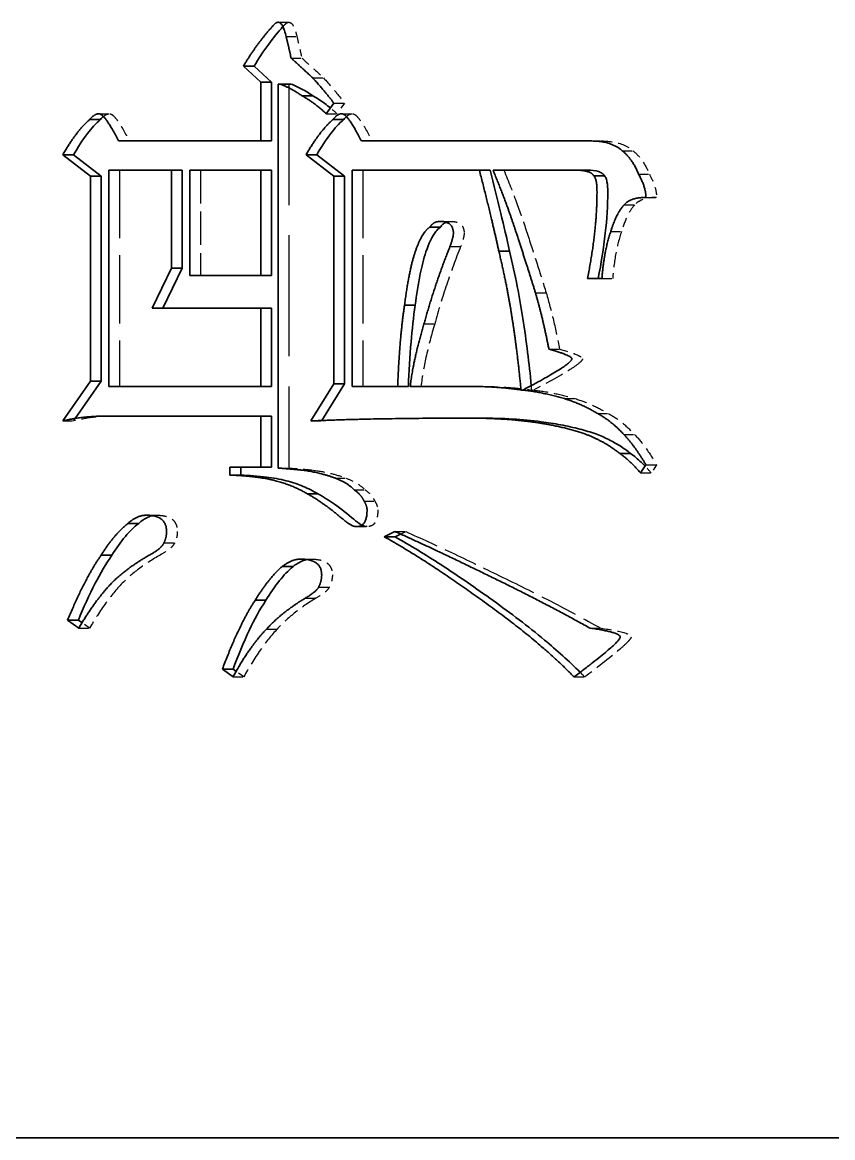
# Model space of a CAD drawing. Header units: millimetres. Extents: x 200 to 5740, y 200 to 4000.
# Drawn here: x 2017.05 to 2029.98, y 3570.5 to 3588.3 of the extents above; entities that cross this region are included whole.
import ezdxf

# ---------------------------------------------------------------- set-up
doc = ezdxf.new("R2010")
doc.units = ezdxf.units.MM
doc.header["$LTSCALE"] = 20
doc.linetypes.add('DASHED', pattern=[0.2067, 0.1654, -0.0413])
doc.layers.add('可見 (ISO)', color=7, linetype='Continuous', lineweight=35)
doc.layers.add('隱藏 (ISO)', color=7, linetype='DASHED', lineweight=25)

msp = doc.modelspace()

# ---------------------------------------------------------------- linework, layer by layer
at = {"layer": '可見 (ISO)'}
for p, q in [((2020.576, 3587.596), (2020.747, 3587.596)), ((2020.856, 3587.343), (2020.576, 3587.596)), ((2021.027, 3587.343), (2020.747, 3587.596)), ((2020.856, 3587.343), (2021.027, 3587.343)), ((2020.856, 3586.403), (2020.856, 3587.343)), ((2021.027, 3586.403), (2021.027, 3587.343)), ((2021.167, 3587.31), (2021.13, 3587.31)), ((2021.13, 3587.31), (2021.13, 3581.184)), ((2021.167, 3587.31), (2021.338, 3587.31)), ((2021.514, 3587.122), (2021.685, 3587.122)), ((2022.019, 3587.006), (2021.898, 3586.837)), ((2018.127, 3586.746), (2018.298, 3586.746)), ((2022.007, 3586.746), (2022.178, 3586.746)), ((2018.584, 3586.403), (2020.856, 3586.403)), ((2020.856, 3586.403), (2021.027, 3586.403)), ((2022.458, 3586.403), (2026.107, 3586.403)), ((2017.694, 3586.182), (2017.865, 3586.182)), ((2018.139, 3585.839), (2017.694, 3586.182)), ((2018.31, 3585.839), (2017.865, 3586.182)), ((2021.575, 3586.182), (2021.746, 3586.182)), ((2022.019, 3585.839), (2021.575, 3586.182)), ((2022.19, 3585.839), (2021.746, 3586.182)), ((2018.431, 3585.936), (2018.431, 3582.487)), ((2019.43, 3585.936), (2018.431, 3585.936)), ((2019.43, 3584.374), (2019.43, 3585.936)), ((2019.43, 3585.936), (2019.601, 3585.936)), ((2019.601, 3584.374), (2019.601, 3585.936)), ((2020.856, 3585.936), (2019.723, 3585.936)), ((2019.723, 3585.936), (2019.723, 3584.257)), ((2020.856, 3584.257), (2020.856, 3585.936)), ((2020.856, 3585.936), (2021.027, 3585.936)), ((2021.027, 3584.257), (2021.027, 3585.936)), ((2024.341, 3585.936), (2022.312, 3585.936)), ((2022.312, 3585.936), (2022.312, 3582.487)), ((2024.341, 3585.936), (2024.512, 3585.936)), ((2025.894, 3585.936), (2024.56, 3585.936)), ((2025.894, 3585.936), (2026.065, 3585.936)), ((2018.139, 3585.839), (2018.31, 3585.839)), ((2018.139, 3582.571), (2018.139, 3585.839)), ((2018.31, 3582.571), (2018.31, 3585.839)), ((2022.019, 3585.839), (2022.19, 3585.839)), ((2022.019, 3582.526), (2022.019, 3585.839)), ((2022.19, 3582.526), (2022.19, 3585.839)), ((2026.168, 3585.845), (2026.339, 3585.845)), ((2023.549, 3585.028), (2023.72, 3585.028)), ((2024.651, 3584.646), (2024.822, 3584.646)), ((2019.12, 3583.738), (2019.43, 3584.374)), ((2019.291, 3583.738), (2019.601, 3584.374)), ((2019.43, 3584.374), (2019.601, 3584.374)), ((2019.723, 3584.257), (2020.856, 3584.257)), ((2020.856, 3584.257), (2021.027, 3584.257)), ((2026.296, 3584.211), (2026.065, 3584.211)), ((2023.147, 3583.784), (2023.318, 3583.784)), ((2020.856, 3583.738), (2019.12, 3583.738)), ((2020.856, 3582.487), (2020.856, 3583.738)), ((2020.856, 3583.738), (2021.027, 3583.738)), ((2021.027, 3582.487), (2021.027, 3583.738)), ((2017.694, 3581.936), (2018.139, 3582.571)), ((2017.894, 3581.977), (2018.31, 3582.571)), ((2018.139, 3582.571), (2018.31, 3582.571)), ((2021.654, 3581.936), (2022.019, 3582.526)), ((2021.83, 3581.944), (2022.19, 3582.526)), ((2022.019, 3582.526), (2022.19, 3582.526)), ((2018.431, 3582.487), (2020.856, 3582.487)), ((2020.856, 3582.487), (2021.027, 3582.487)), ((2022.312, 3582.487), (2023.037, 3582.487)), ((2023.037, 3582.487), (2023.208, 3582.487)), ((2023.238, 3582.487), (2024.194, 3582.487)), ((2025.005, 3582.429), (2025.035, 3582.429)), ((2020.856, 3582.014), (2018.395, 3582.014)), ((2020.856, 3581.197), (2020.856, 3582.014)), ((2020.856, 3582.014), (2021.027, 3582.014)), ((2021.027, 3581.197), (2021.027, 3582.014)), ((2024.194, 3581.981), (2024.365, 3581.981)), ((2026.582, 3581.417), (2026.753, 3581.417)), ((2020.362, 3581.074), (2020.362, 3581.197)), ((2020.362, 3581.197), (2020.856, 3581.197)), ((2020.533, 3581.074), (2020.533, 3581.197)), ((2020.856, 3581.197), (2021.027, 3581.197)), ((2026.997, 3581.236), (2026.911, 3581.106)), ((2020.362, 3581.074), (2020.533, 3581.074)), ((2021.593, 3580.775), (2021.764, 3580.775)), ((2018.736, 3580.302), (2018.907, 3580.302)), ((2022.824, 3580.088), (2022.994, 3580.173)), ((2022.824, 3580.088), (2022.995, 3580.088)), ((2022.995, 3580.088), (2023.084, 3580.132)), ((2018.309, 3579.797), (2018.48, 3579.797)), ((2021.197, 3579.615), (2021.368, 3579.615)), ((2020.765, 3579.077), (2020.936, 3579.077)), ((2017.773, 3578.759), (2017.944, 3578.759)), ((2017.95, 3578.63), (2017.773, 3578.759)), ((2018.002, 3578.717), (2017.944, 3578.759)), ((2020.411, 3577.852), (2020.241, 3577.975)), ((2020.241, 3577.975), (2020.412, 3577.975)), ((2020.46, 3577.94), (2020.412, 3577.975)), ((2006.388, 3570.502), (2044.378, 3570.502))]:
    msp.add_line(p, q, dxfattribs=at)
for points, degree in [([(2020.576, 3587.596), (2020.795, 3587.965), (2021.069, 3588.263)], 2), ([(2021.069, 3588.263), (2021.1, 3588.296), (2021.13, 3588.296)], 2), ([(2021.13, 3588.296), (2021.209, 3588.296), (2021.258, 3588.069)], 2), ([(2021.258, 3588.069), (2021.301, 3587.9), (2021.337, 3587.725)], 2), ([(2021.337, 3587.725), (2021.489, 3587.589), (2021.684, 3587.408)], 2), ([(2021.684, 3587.408), (2021.873, 3587.2), (2022.019, 3587.006)], 2), ([(2021.514, 3587.122), (2021.337, 3587.245), (2021.167, 3587.31)], 2), ([(2021.898, 3586.837), (2021.703, 3587.019), (2021.514, 3587.122)], 2), ([(2018.127, 3586.746), (2018.2, 3586.837), (2018.273, 3586.837)], 2), ([(2018.273, 3586.837), (2018.364, 3586.837), (2018.584, 3586.403)], 2), ([(2022.007, 3586.746), (2022.074, 3586.837), (2022.147, 3586.837)], 2), ([(2022.147, 3586.837), (2022.239, 3586.837), (2022.458, 3586.403)], 2), ([(2017.694, 3586.182), (2017.926, 3586.578), (2018.127, 3586.746)], 2), ([(2018.298, 3586.746), (2018.311, 3586.763), (2018.327, 3586.78), (2018.343, 3586.794)], 3), ([(2021.575, 3586.182), (2021.806, 3586.578), (2022.007, 3586.746)], 2), ([(2022.178, 3586.746), (2022.19, 3586.763), (2022.204, 3586.779), (2022.219, 3586.793)], 3), ([(2026.107, 3586.403), (2026.448, 3586.403), (2026.619, 3586.247)], 2), ([(2026.619, 3586.247), (2026.783, 3586.117), (2026.881, 3585.871)], 2), ([(2024.651, 3584.646), (2024.529, 3585.203), (2024.341, 3585.936)], 2), ([(2024.56, 3585.936), (2024.791, 3585.372), (2024.931, 3584.931)], 2), ([(2026.168, 3585.845), (2026.113, 3585.936), (2025.894, 3585.936)], 2), ([(2026.217, 3585.592), (2026.217, 3585.793), (2026.168, 3585.845)], 2), ([(2026.881, 3585.871), (2026.997, 3585.664), (2026.997, 3585.502)], 2), ([(2026.065, 3584.211), (2026.217, 3584.963), (2026.217, 3585.592)], 2), ([(2026.649, 3585.385), (2026.528, 3585.255), (2026.436, 3584.957)], 2), ([(2026.997, 3585.502), (2026.753, 3585.502), (2026.649, 3585.385)], 2), ([(2023.317, 3584.633), (2023.421, 3584.944), (2023.549, 3585.028)], 2), ([(2023.549, 3585.028), (2023.609, 3585.119), (2023.713, 3585.119)], 2), ([(2023.713, 3585.119), (2023.926, 3585.119), (2023.926, 3584.931)], 2), ([(2023.926, 3584.931), (2023.926, 3584.866), (2023.871, 3584.717)], 2), ([(2024.931, 3584.931), (2025.096, 3584.432), (2025.236, 3583.978)], 2), ([(2026.436, 3584.957), (2026.327, 3584.633), (2026.296, 3584.211)], 2), ([(2023.871, 3584.717), (2023.634, 3584.127), (2023.457, 3583.485)], 2), ([(2023.147, 3583.784), (2023.22, 3584.354), (2023.317, 3584.633)], 2), ([(2024.864, 3583.57), (2024.791, 3584.056), (2024.651, 3584.646)], 2), ([(2025.236, 3583.978), (2025.358, 3583.557), (2025.449, 3583.083)], 2), ([(2023.037, 3582.487), (2023.067, 3583.258), (2023.147, 3583.784)], 2), ([(2023.457, 3583.485), (2023.287, 3582.915), (2023.238, 3582.487)], 2), ([(2025.005, 3582.429), (2024.944, 3583.064), (2024.864, 3583.57)], 2), ([(2025.449, 3583.083), (2025.815, 3582.98), (2025.815, 3582.928)], 2), ([(2025.815, 3582.928), (2025.815, 3582.837), (2025.035, 3582.429)], 2), ([(2024.194, 3582.487), (2024.633, 3582.487), (2025.005, 3582.429)], 2), ([(2025.035, 3582.429), (2025.37, 3582.39), (2025.699, 3582.292)], 2), ([(2025.699, 3582.292), (2025.985, 3582.202), (2026.229, 3582.053)], 2), ([(2018.395, 3582.014), (2017.999, 3582.014), (2017.694, 3581.936)], 2), ([(2026.229, 3582.053), (2026.448, 3581.936), (2026.643, 3581.722)], 2), ([(2024.194, 3581.981), (2022.61, 3581.981), (2021.654, 3581.936)], 2), ([(2025.157, 3581.923), (2024.73, 3581.981), (2024.194, 3581.981)], 2), ([(2025.772, 3581.806), (2025.468, 3581.884), (2025.157, 3581.923)], 2), ([(2026.235, 3581.638), (2026.046, 3581.735), (2025.772, 3581.806)], 2), ([(2026.582, 3581.417), (2026.418, 3581.547), (2026.235, 3581.638)], 2), ([(2026.643, 3581.722), (2026.814, 3581.547), (2026.997, 3581.236)], 2), ([(2026.911, 3581.106), (2026.753, 3581.294), (2026.582, 3581.417)], 2), ([(2021.13, 3581.184), (2021.337, 3581.171), (2021.52, 3581.151)], 2), ([(2021.52, 3581.151), (2021.837, 3581.106), (2022.044, 3581.022)], 2), ([(2021.087, 3580.983), (2020.825, 3581.054), (2020.362, 3581.074)], 2), ([(2021.593, 3580.775), (2021.38, 3580.905), (2021.087, 3580.983)], 2), ([(2022.044, 3581.022), (2022.227, 3580.957), (2022.342, 3580.84)], 2), ([(2022.166, 3580.367), (2021.837, 3580.646), (2021.593, 3580.775)], 2), ([(2022.342, 3580.84), (2022.458, 3580.756), (2022.501, 3580.659)], 2), ([(2022.501, 3580.659), (2022.549, 3580.581), (2022.549, 3580.516)], 2), ([(2018.736, 3580.302), (2018.876, 3580.432), (2019.028, 3580.432)], 2), ([(2019.028, 3580.432), (2019.351, 3580.432), (2019.351, 3580.173)], 2), ([(2022.549, 3580.516), (2022.549, 3580.25), (2022.379, 3580.25)], 2), ([(2018.309, 3579.797), (2018.523, 3580.14), (2018.736, 3580.302)], 2), ([(2022.379, 3580.25), (2022.3, 3580.25), (2022.166, 3580.367)], 2), ([(2019.351, 3580.173), (2019.351, 3580.075), (2019.309, 3579.991)], 2), ([(2024.389, 3579.07), (2023.5, 3579.712), (2022.824, 3580.088)], 2), ([(2022.994, 3580.173), (2023.701, 3579.855), (2024.493, 3579.466)], 2), ([(2019.309, 3579.991), (2019.272, 3579.907), (2019.101, 3579.81)], 2), ([(2017.773, 3578.759), (2018.041, 3579.414), (2018.309, 3579.797)], 2), ([(2019.101, 3579.81), (2018.718, 3579.596), (2018.474, 3579.349)], 2), ([(2021.197, 3579.615), (2021.349, 3579.732), (2021.489, 3579.732)], 2), ([(2021.489, 3579.732), (2021.825, 3579.732), (2021.825, 3579.479)], 2), ([(2020.765, 3579.077), (2020.984, 3579.433), (2021.197, 3579.615)], 2), ([(2018.474, 3579.349), (2018.212, 3579.077), (2017.95, 3578.63)], 2), ([(2021.825, 3579.479), (2021.825, 3579.382), (2021.776, 3579.284)], 2), ([(2024.493, 3579.466), (2025.315, 3579.07), (2026.107, 3578.63)], 2), ([(2021.776, 3579.284), (2021.733, 3579.207), (2021.563, 3579.109)], 2), ([(2020.241, 3577.975), (2020.503, 3578.681), (2020.765, 3579.077)], 2), ([(2021.563, 3579.109), (2021.179, 3578.876), (2020.947, 3578.617)], 2), ([(2025.851, 3577.852), (2025.297, 3578.422), (2024.389, 3579.07)], 2), ([(2020.947, 3578.617), (2020.673, 3578.338), (2020.411, 3577.852)], 2), ([(2026.107, 3578.63), (2026.588, 3578.565), (2026.588, 3578.487)], 2), ([(2026.588, 3578.487), (2026.588, 3578.409), (2025.851, 3577.852)], 2)]:
    msp.add_open_spline(points, degree=degree, dxfattribs=at)
for points, knots in [([(2020.747, 3587.596), (2020.819, 3587.717), (2020.896, 3587.834), (2021.052, 3588.045), (2021.128, 3588.138), (2021.208, 3588.228)], [-0.08517171, -0.08517171, -0.08517171, -0.08517171, -0.04209229, -0.04209229, -0.00496989, -0.00496989, -0.00496989, -0.00496989]), ([(2021.685, 3587.122), (2021.628, 3587.162), (2021.57, 3587.198), (2021.454, 3587.261), (2021.397, 3587.288), (2021.338, 3587.31)], [-0.04153032, -0.04153032, -0.04153032, -0.04153032, -0.01996996, -0.01996996, 0, 0, 0, 0]), ([(2021.964, 3586.929), (2021.935, 3586.953), (2021.905, 3586.977), (2021.814, 3587.044), (2021.751, 3587.086), (2021.685, 3587.122)], [-0.03544683, -0.03544683, -0.03544683, -0.03544683, -0.02369404, -0.02369404, 0, 0, 0, 0]), ([(2017.865, 3586.182), (2017.933, 3586.297), (2018.008, 3586.416), (2018.15, 3586.601), (2018.221, 3586.682), (2018.298, 3586.746)], [-0.07182949, -0.07182949, -0.07182949, -0.07182949, -0.03101211, -0.03101211, 0, 0, 0, 0]), ([(2021.746, 3586.182), (2021.813, 3586.297), (2021.889, 3586.416), (2022.031, 3586.601), (2022.102, 3586.682), (2022.178, 3586.746)], [-0.07182949, -0.07182949, -0.07182949, -0.07182949, -0.03101211, -0.03101211, 0, 0, 0, 0]), ([(2024.822, 3584.646), (2024.779, 3584.845), (2024.731, 3585.049), (2024.629, 3585.476), (2024.57, 3585.708), (2024.512, 3585.936)], [-0.1323311, -0.1323311, -0.1323311, -0.1323311, -0.0708821, -0.0708821, 0, 0, 0, 0]), ([(2026.339, 3585.845), (2026.334, 3585.853), (2026.329, 3585.86), (2026.316, 3585.873), (2026.309, 3585.879), (2026.284, 3585.897), (2026.263, 3585.907), (2026.191, 3585.93), (2026.127, 3585.936), (2026.065, 3585.936)], [-0.03420562, -0.03420562, -0.03420562, -0.03420562, -0.03104973, -0.03104973, -0.02768713, -0.02768713, -0.01992134, -0.01992134, 0, 0, 0, 0]), ([(2026.388, 3585.592), (2026.388, 3585.643), (2026.386, 3585.702), (2026.372, 3585.774), (2026.366, 3585.798), (2026.352, 3585.828), (2026.346, 3585.837), (2026.339, 3585.845)], [-0.02532681, -0.02532681, -0.02532681, -0.02532681, -0.01001343, -0.01001343, -0.00326733, -0.00326733, 0, 0, 0, 0]), ([(2026.236, 3584.211), (2026.284, 3584.449), (2026.323, 3584.691), (2026.374, 3585.151), (2026.388, 3585.372), (2026.388, 3585.592)], [-0.1389933, -0.1389933, -0.1389933, -0.1389933, -0.0659955, -0.0659955, 0, 0, 0, 0]), ([(2023.488, 3584.633), (2023.533, 3584.768), (2023.585, 3584.881), (2023.666, 3584.984), (2023.691, 3585.01), (2023.72, 3585.028)], [-0.04045495, -0.04045495, -0.04045495, -0.04045495, -0.01069488, -0.01069488, 0, 0, 0, 0]), ([(2023.72, 3585.028), (2023.731, 3585.045), (2023.744, 3585.06), (2023.773, 3585.086), (2023.788, 3585.096), (2023.807, 3585.104), (2023.809, 3585.105), (2023.811, 3585.106)], [-0.02069053, -0.02069053, -0.02069053, -0.02069053, -0.01449726, -0.01449726, -0.00865764, -0.00865764, -0.00798565, -0.00798565, -0.00798565, -0.00798565]), ([(2023.318, 3583.784), (2023.338, 3583.946), (2023.364, 3584.12), (2023.42, 3584.395), (2023.45, 3584.523), (2023.488, 3584.633)], [-0.08456266, -0.08456266, -0.08456266, -0.08456266, -0.03503147, -0.03503147, 0, 0, 0, 0]), ([(2025.035, 3583.57), (2025.01, 3583.741), (2024.979, 3583.912), (2024.908, 3584.27), (2024.867, 3584.459), (2024.822, 3584.646)], [-0.1096409, -0.1096409, -0.1096409, -0.1096409, -0.0577321, -0.0577321, 0, 0, 0, 0]), ([(2023.208, 3582.487), (2023.217, 3582.722), (2023.231, 3582.963), (2023.267, 3583.391), (2023.289, 3583.591), (2023.318, 3583.784)], [-0.1289699, -0.1289699, -0.1289699, -0.1289699, -0.0584011, -0.0584011, 0, 0, 0, 0]), ([(2025.169, 3582.499), (2025.151, 3582.677), (2025.132, 3582.855), (2025.088, 3583.211), (2025.063, 3583.392), (2025.035, 3583.57)], [-0.1075737, -0.1075737, -0.1075737, -0.1075737, -0.0541765, -0.0541765, 0, 0, 0, 0]), ([(2025.328, 3581.923), (2025.178, 3581.944), (2025.025, 3581.958), (2024.705, 3581.977), (2024.534, 3581.981), (2024.365, 3581.981)], [-0.1022984, -0.1022984, -0.1022984, -0.1022984, -0.0539796, -0.0539796, 0, 0, 0, 0]), ([(2025.943, 3581.806), (2025.842, 3581.832), (2025.74, 3581.855), (2025.534, 3581.894), (2025.431, 3581.91), (2025.328, 3581.923)], [-0.06656816, -0.06656816, -0.06656816, -0.06656816, -0.03327306, -0.03327306, 0, 0, 0, 0]), ([(2026.406, 3581.638), (2026.338, 3581.673), (2026.267, 3581.703), (2026.113, 3581.759), (2026.028, 3581.784), (2025.943, 3581.806)], [-0.05184385, -0.05184385, -0.05184385, -0.05184385, -0.02785175, -0.02785175, 0, 0, 0, 0]), ([(2026.753, 3581.417), (2026.699, 3581.46), (2026.643, 3581.5), (2026.527, 3581.574), (2026.467, 3581.607), (2026.406, 3581.638)], [-0.0431356, -0.0431356, -0.0431356, -0.0431356, -0.02148812, -0.02148812, 0, 0, 0, 0]), ([(2026.984, 3581.216), (2026.963, 3581.237), (2026.942, 3581.258), (2026.868, 3581.328), (2026.812, 3581.375), (2026.753, 3581.417)], [-0.03174966, -0.03174966, -0.03174966, -0.03174966, -0.02264822, -0.02264822, 0, 0, 0, 0]), ([(2021.258, 3580.983), (2021.159, 3581.01), (2021.048, 3581.028), (2020.811, 3581.058), (2020.669, 3581.068), (2020.533, 3581.074)], [-0.07603456, -0.07603456, -0.07603456, -0.07603456, -0.04326016, -0.04326016, 0, 0, 0, 0]), ([(2021.764, 3580.775), (2021.69, 3580.821), (2021.611, 3580.859), (2021.442, 3580.929), (2021.351, 3580.958), (2021.258, 3580.983)], [-0.05774196, -0.05774196, -0.05774196, -0.05774196, -0.03034528, -0.03034528, 0, 0, 0, 0]), ([(2022.337, 3580.367), (2022.238, 3580.451), (2022.134, 3580.534), (2021.945, 3580.668), (2021.855, 3580.727), (2021.764, 3580.775)], [-0.07255509, -0.07255509, -0.07255509, -0.07255509, -0.03228477, -0.03228477, 0, 0, 0, 0]), ([(2018.907, 3580.302), (2018.951, 3580.343), (2019, 3580.378), (2019.078, 3580.412), (2019.103, 3580.419), (2019.128, 3580.425)], [-0.0346796, -0.0346796, -0.0346796, -0.0346796, -0.01606368, -0.01606368, -0.00776551, -0.00776551, -0.00776551, -0.00776551]), ([(2018.48, 3579.797), (2018.545, 3579.9), (2018.616, 3580.003), (2018.758, 3580.171), (2018.829, 3580.243), (2018.907, 3580.302)], [-0.06773454, -0.06773454, -0.06773454, -0.06773454, -0.03055991, -0.03055991, 0, 0, 0, 0]), ([(2022.466, 3580.275), (2022.463, 3580.276), (2022.46, 3580.278), (2022.415, 3580.302), (2022.373, 3580.336), (2022.337, 3580.367)], [-0.01599814, -0.01599814, -0.01599814, -0.01599814, -0.0148994, -0.0148994, 0, 0, 0, 0]), ([(2024.56, 3579.07), (2024.288, 3579.267), (2024.005, 3579.463), (2023.488, 3579.799), (2023.24, 3579.952), (2022.995, 3580.088)], [-0.1937116, -0.1937116, -0.1937116, -0.1937116, -0.088478, -0.088478, 0, 0, 0, 0]), ([(2017.944, 3578.759), (2018.025, 3578.957), (2018.115, 3579.157), (2018.292, 3579.5), (2018.382, 3579.656), (2018.48, 3579.797)], [-0.117355, -0.117355, -0.117355, -0.117355, -0.0526964, -0.0526964, 0, 0, 0, 0]), ([(2021.368, 3579.615), (2021.414, 3579.65), (2021.465, 3579.682), (2021.542, 3579.712), (2021.566, 3579.72), (2021.591, 3579.725)], [-0.03381201, -0.03381201, -0.03381201, -0.03381201, -0.01562562, -0.01562562, -0.00745433, -0.00745433, -0.00745433, -0.00745433]), ([(2020.936, 3579.077), (2021.002, 3579.185), (2021.075, 3579.292), (2021.218, 3579.47), (2021.29, 3579.549), (2021.368, 3579.615)], [-0.07047367, -0.07047367, -0.07047367, -0.07047367, -0.03184723, -0.03184723, 0, 0, 0, 0]), ([(2020.412, 3577.975), (2020.49, 3578.185), (2020.577, 3578.402), (2020.75, 3578.764), (2020.838, 3578.93), (2020.936, 3579.077)], [-0.1221212, -0.1221212, -0.1221212, -0.1221212, -0.0540749, -0.0540749, 0, 0, 0, 0]), ([(2025.949, 3577.926), (2025.768, 3578.106), (2025.574, 3578.28), (2025.117, 3578.661), (2024.838, 3578.872), (2024.56, 3579.07)], [-0.1853374, -0.1853374, -0.1853374, -0.1853374, -0.1066589, -0.1066589, 0, 0, 0, 0])]:
    msp.add_open_spline(points, degree=3, knots=knots, dxfattribs=at)
at = {"layer": '隱藏 (ISO)', "ltscale": 0.047517}
for p, q in [((2021.13, 3588.296), (2021.301, 3588.296)), ((2021.258, 3588.069), (2021.429, 3588.069)), ((2021.337, 3587.725), (2021.508, 3587.725)), ((2021.684, 3587.408), (2021.855, 3587.408)), ((2022.019, 3587.006), (2022.19, 3587.006)), ((2018.273, 3586.837), (2018.444, 3586.837)), ((2021.898, 3586.837), (2022.069, 3586.837)), ((2022.147, 3586.837), (2022.318, 3586.837)), ((2026.107, 3586.403), (2026.278, 3586.403)), ((2026.619, 3586.247), (2026.79, 3586.247)), ((2026.881, 3585.871), (2027.052, 3585.871)), ((2026.649, 3585.385), (2026.82, 3585.385)), ((2026.997, 3585.502), (2027.168, 3585.502)), ((2023.713, 3585.119), (2023.884, 3585.119)), ((2026.436, 3584.957), (2026.607, 3584.957)), ((2023.871, 3584.717), (2024.042, 3584.717)), ((2026.296, 3584.211), (2026.467, 3584.211)), ((2025.236, 3583.978), (2025.407, 3583.978)), ((2023.457, 3583.485), (2023.628, 3583.485)), ((2025.449, 3583.083), (2025.62, 3583.083)), ((2024.194, 3582.487), (2024.365, 3582.487)), ((2025.035, 3582.429), (2025.206, 3582.429)), ((2025.699, 3582.292), (2025.87, 3582.292)), ((2026.229, 3582.053), (2026.4, 3582.053)), ((2017.694, 3581.936), (2017.865, 3581.936)), ((2021.654, 3581.936), (2021.825, 3581.936)), ((2026.643, 3581.722), (2026.814, 3581.722)), ((2021.13, 3581.184), (2021.301, 3581.184)), ((2021.52, 3581.151), (2021.691, 3581.151)), ((2026.911, 3581.106), (2027.082, 3581.106)), ((2026.997, 3581.236), (2027.168, 3581.236)), ((2022.044, 3581.022), (2022.215, 3581.022)), ((2022.342, 3580.84), (2022.513, 3580.84)), ((2022.501, 3580.659), (2022.672, 3580.659)), ((2019.028, 3580.432), (2019.199, 3580.432)), ((2022.379, 3580.25), (2022.55, 3580.25)), ((2022.994, 3580.173), (2023.165, 3580.173)), ((2019.309, 3579.991), (2019.48, 3579.991)), ((2021.489, 3579.732), (2021.66, 3579.732)), ((2021.776, 3579.284), (2021.947, 3579.284)), ((2021.563, 3579.109), (2021.734, 3579.109)), ((2017.95, 3578.63), (2018.121, 3578.63)), ((2020.947, 3578.617), (2021.118, 3578.617)), ((2026.107, 3578.63), (2026.278, 3578.63)), ((2020.411, 3577.852), (2020.582, 3577.852)), ((2025.851, 3577.852), (2026.022, 3577.852))]:
    msp.add_line(p, q, dxfattribs=at)
at = {"layer": '隱藏 (ISO)', "ltscale": 0.583348}
msp.add_line((2021.301, 3587.31), (2021.301, 3581.184), dxfattribs=at)
at = {"layer": '隱藏 (ISO)', "ltscale": 0.020152}
msp.add_line((2022.19, 3587.006), (2022.069, 3586.837), dxfattribs=at)
at = {"layer": '隱藏 (ISO)', "ltscale": 0.32836}
for p, q in [((2018.602, 3585.936), (2018.602, 3582.487)), ((2022.483, 3585.936), (2022.483, 3582.487))]:
    msp.add_line(p, q, dxfattribs=at)
at = {"layer": '隱藏 (ISO)', "ltscale": 0.159808}
msp.add_line((2019.894, 3585.936), (2019.894, 3584.257), dxfattribs=at)
at = {"layer": '隱藏 (ISO)', "ltscale": 0.004781}
msp.add_line((2017.865, 3581.936), (2017.894, 3581.977), dxfattribs=at)
at = {"layer": '隱藏 (ISO)', "ltscale": 0.000783195}
msp.add_line((2021.825, 3581.936), (2021.83, 3581.944), dxfattribs=at)
at = {"layer": '隱藏 (ISO)', "ltscale": 0.014973}
msp.add_line((2027.168, 3581.236), (2027.082, 3581.106), dxfattribs=at)
at = {"layer": '隱藏 (ISO)', "ltscale": 0.009018}
msp.add_line((2023.084, 3580.132), (2023.165, 3580.173), dxfattribs=at)
at = {"layer": '隱藏 (ISO)', "ltscale": 0.014537}
msp.add_line((2018.121, 3578.63), (2018.002, 3578.717), dxfattribs=at)
at = {"layer": '隱藏 (ISO)', "ltscale": 0.014885}
msp.add_line((2020.582, 3577.852), (2020.46, 3577.94), dxfattribs=at)
at = {"layer": '隱藏 (ISO)', "ltscale": 0.004632}
msp.add_open_spline([(2021.208, 3588.228), (2021.218, 3588.24), (2021.229, 3588.251), (2021.24, 3588.263)], degree=3, dxfattribs=at)
at = {"layer": '隱藏 (ISO)', "ltscale": 0.006987}
msp.add_open_spline([(2021.24, 3588.263), (2021.246, 3588.269), (2021.252, 3588.275), (2021.265, 3588.284), (2021.271, 3588.288), (2021.285, 3588.294), (2021.293, 3588.296), (2021.301, 3588.296)], degree=3, knots=[-0.007455832, -0.007455832, -0.007455832, -0.007455832, -0.004868752, -0.004868752, -0.002612881, -0.002612881, 0, 0, 0, 0], dxfattribs=at)
at = {"layer": '隱藏 (ISO)', "ltscale": 0.026617}
msp.add_open_spline([(2021.301, 3588.296), (2021.308, 3588.296), (2021.314, 3588.295), (2021.327, 3588.29), (2021.333, 3588.286), (2021.352, 3588.271), (2021.363, 3588.256), (2021.396, 3588.198), (2021.414, 3588.139), (2021.429, 3588.069)], degree=3, knots=[-0.0376479, -0.0376479, -0.0376479, -0.0376479, -0.03409135, -0.03409135, -0.03032415, -0.03032415, -0.02147574, -0.02147574, 0, 0, 0, 0], dxfattribs=at)
at = {"layer": '隱藏 (ISO)', "ltscale": 0.033595}
msp.add_open_spline([(2021.429, 3588.069), (2021.443, 3588.012), (2021.457, 3587.956), (2021.483, 3587.841), (2021.496, 3587.783), (2021.508, 3587.725)], degree=3, knots=[-0.03538066, -0.03538066, -0.03538066, -0.03538066, -0.01780907, -0.01780907, 0, 0, 0, 0], dxfattribs=at)
at = {"layer": '隱藏 (ISO)', "ltscale": 0.046309}
msp.add_open_spline([(2021.508, 3587.725), (2021.562, 3587.677), (2021.617, 3587.627), (2021.733, 3587.522), (2021.795, 3587.464), (2021.855, 3587.408)], degree=3, knots=[-0.04845704, -0.04845704, -0.04845704, -0.04845704, -0.02583926, -0.02583926, 0, 0, 0, 0], dxfattribs=at)
at = {"layer": '隱藏 (ISO)', "ltscale": 0.051089}
msp.add_open_spline([(2021.855, 3587.408), (2021.916, 3587.341), (2021.976, 3587.273), (2022.087, 3587.139), (2022.14, 3587.073), (2022.19, 3587.006)], degree=3, knots=[-0.05367036, -0.05367036, -0.05367036, -0.05367036, -0.02584006, -0.02584006, 0, 0, 0, 0], dxfattribs=at)
at = {"layer": '隱藏 (ISO)', "ltscale": 0.011123}
msp.add_open_spline([(2018.343, 3586.794), (2018.344, 3586.795), (2018.345, 3586.796), (2018.361, 3586.809), (2018.378, 3586.82), (2018.411, 3586.833), (2018.427, 3586.837), (2018.444, 3586.837)], degree=3, knots=[-0.01182811, -0.01182811, -0.01182811, -0.01182811, -0.01138834, -0.01138834, -0.00537507, -0.00537507, 0, 0, 0, 0], dxfattribs=at)
at = {"layer": '隱藏 (ISO)', "ltscale": 0.052954}
for points in [[(2018.444, 3586.837), (2018.448, 3586.837), (2018.452, 3586.836), (2018.46, 3586.834), (2018.465, 3586.832), (2018.479, 3586.825), (2018.489, 3586.818), (2018.521, 3586.789), (2018.546, 3586.759), (2018.629, 3586.642), (2018.697, 3586.518), (2018.755, 3586.403)], [(2022.318, 3586.837), (2022.322, 3586.837), (2022.326, 3586.836), (2022.335, 3586.834), (2022.339, 3586.832), (2022.353, 3586.825), (2022.363, 3586.818), (2022.396, 3586.789), (2022.42, 3586.759), (2022.503, 3586.642), (2022.571, 3586.518), (2022.629, 3586.403)]]:
    msp.add_open_spline(points, degree=3, knots=[-0.0617349, -0.0617349, -0.0617349, -0.0617349, -0.05994326, -0.05994326, -0.05790256, -0.05790256, -0.05286357, -0.05286357, -0.03912269, -0.03912269, 0, 0, 0, 0], dxfattribs=at)
at = {"layer": '隱藏 (ISO)', "ltscale": 0.013648}
msp.add_open_spline([(2022.069, 3586.837), (2022.035, 3586.869), (2022, 3586.899), (2021.964, 3586.929)], degree=3, dxfattribs=at)
at = {"layer": '隱藏 (ISO)', "ltscale": 0.011073}
msp.add_open_spline([(2022.219, 3586.793), (2022.221, 3586.794), (2022.222, 3586.795), (2022.238, 3586.809), (2022.253, 3586.82), (2022.286, 3586.834), (2022.302, 3586.837), (2022.318, 3586.837)], degree=3, knots=[-0.01179442, -0.01179442, -0.01179442, -0.01179442, -0.01115387, -0.01115387, -0.00531268, -0.00531268, 0, 0, 0, 0], dxfattribs=at)
at = {"layer": '隱藏 (ISO)', "ltscale": 0.054965}
msp.add_open_spline([(2026.278, 3586.403), (2026.395, 3586.403), (2026.519, 3586.389), (2026.688, 3586.322), (2026.742, 3586.29), (2026.79, 3586.247)], degree=3, knots=[-0.05732772, -0.05732772, -0.05732772, -0.05732772, -0.01997057, -0.01997057, 0, 0, 0, 0], dxfattribs=at)
at = {"layer": '隱藏 (ISO)', "ltscale": 0.04502}
msp.add_open_spline([(2026.79, 3586.247), (2026.847, 3586.202), (2026.896, 3586.149), (2026.984, 3586.022), (2027.022, 3585.948), (2027.052, 3585.871)], degree=3, knots=[-0.04747742, -0.04747742, -0.04747742, -0.04747742, -0.02492542, -0.02492542, 0, 0, 0, 0], dxfattribs=at)
at = {"layer": '隱藏 (ISO)', "ltscale": 0.102773}
msp.add_open_spline([(2024.731, 3585.936), (2024.803, 3585.76), (2024.874, 3585.581), (2024.997, 3585.248), (2025.052, 3585.089), (2025.102, 3584.931)], degree=3, knots=[-0.1074069, -0.1074069, -0.1074069, -0.1074069, -0.0499246, -0.0499246, 0, 0, 0, 0], dxfattribs=at)
at = {"layer": '隱藏 (ISO)', "ltscale": 0.03743}
msp.add_open_spline([(2027.052, 3585.871), (2027.086, 3585.81), (2027.117, 3585.743), (2027.156, 3585.619), (2027.168, 3585.56), (2027.168, 3585.502)], degree=3, knots=[-0.03916593, -0.03916593, -0.03916593, -0.03916593, -0.01765743, -0.01765743, 0, 0, 0, 0], dxfattribs=at)
at = {"layer": '隱藏 (ISO)', "ltscale": 0.046418}
msp.add_open_spline([(2026.82, 3585.385), (2026.774, 3585.336), (2026.737, 3585.274), (2026.666, 3585.133), (2026.634, 3585.043), (2026.607, 3584.957)], degree=3, knots=[-0.04789501, -0.04789501, -0.04789501, -0.04789501, -0.02718663, -0.02718663, 0, 0, 0, 0], dxfattribs=at)
at = {"layer": '隱藏 (ISO)', "ltscale": 0.037822}
msp.add_open_spline([(2027.168, 3585.502), (2027.119, 3585.502), (2027.068, 3585.498), (2026.981, 3585.481), (2026.941, 3585.468), (2026.873, 3585.433), (2026.844, 3585.412), (2026.82, 3585.385)], degree=3, knots=[-0.03971942, -0.03971942, -0.03971942, -0.03971942, -0.02410673, -0.02410673, -0.01117695, -0.01117695, 0, 0, 0, 0], dxfattribs=at)
at = {"layer": '隱藏 (ISO)', "ltscale": 0.007433}
msp.add_open_spline([(2023.811, 3585.106), (2023.835, 3585.115), (2023.859, 3585.119), (2023.884, 3585.119)], degree=3, dxfattribs=at)
at = {"layer": '隱藏 (ISO)', "ltscale": 0.032025}
msp.add_open_spline([(2023.884, 3585.119), (2023.907, 3585.119), (2023.931, 3585.117), (2023.974, 3585.109), (2023.993, 3585.103), (2024.027, 3585.086), (2024.042, 3585.075), (2024.068, 3585.047), (2024.078, 3585.03), (2024.094, 3584.986), (2024.097, 3584.958), (2024.097, 3584.931)], degree=3, knots=[-0.03373652, -0.03373652, -0.03373652, -0.03373652, -0.02627601, -0.02627601, -0.02000957, -0.02000957, -0.01416035, -0.01416035, -0.00821886, -0.00821886, 0, 0, 0, 0], dxfattribs=at)
at = {"layer": '隱藏 (ISO)', "ltscale": 0.021112}
msp.add_open_spline([(2024.097, 3584.931), (2024.097, 3584.907), (2024.092, 3584.877), (2024.073, 3584.803), (2024.057, 3584.757), (2024.042, 3584.717)], degree=3, knots=[-0.02268468, -0.02268468, -0.02268468, -0.02268468, -0.01294792, -0.01294792, 0, 0, 0, 0], dxfattribs=at)
at = {"layer": '隱藏 (ISO)', "ltscale": 0.095767}
msp.add_open_spline([(2025.102, 3584.931), (2025.156, 3584.769), (2025.209, 3584.606), (2025.31, 3584.289), (2025.359, 3584.133), (2025.407, 3583.978)], degree=3, knots=[-0.1005835, -0.1005835, -0.1005835, -0.1005835, -0.0490077, -0.0490077, 0, 0, 0, 0], dxfattribs=at)
at = {"layer": '隱藏 (ISO)', "ltscale": 0.072525}
msp.add_open_spline([(2026.607, 3584.957), (2026.569, 3584.844), (2026.54, 3584.727), (2026.493, 3584.478), (2026.477, 3584.344), (2026.467, 3584.211)], degree=3, knots=[-0.07611401, -0.07611401, -0.07611401, -0.07611401, -0.03999615, -0.03999615, 0, 0, 0, 0], dxfattribs=at)
at = {"layer": '隱藏 (ISO)', "ltscale": 0.124568}
msp.add_open_spline([(2024.042, 3584.717), (2023.963, 3584.519), (2023.888, 3584.318), (2023.75, 3583.907), (2023.686, 3583.697), (2023.628, 3583.485)], degree=3, knots=[-0.130928, -0.130928, -0.130928, -0.130928, -0.066136, -0.066136, 0, 0, 0, 0], dxfattribs=at)
at = {"layer": '隱藏 (ISO)', "ltscale": 0.087833}
msp.add_open_spline([(2025.407, 3583.978), (2025.449, 3583.834), (2025.487, 3583.689), (2025.558, 3583.391), (2025.591, 3583.238), (2025.62, 3583.083)], degree=3, knots=[-0.09228928, -0.09228928, -0.09228928, -0.09228928, -0.04720038, -0.04720038, 0, 0, 0, 0], dxfattribs=at)
at = {"layer": '隱藏 (ISO)', "ltscale": 0.097682}
msp.add_open_spline([(2023.628, 3583.485), (2023.576, 3583.31), (2023.527, 3583.13), (2023.455, 3582.799), (2023.427, 3582.642), (2023.409, 3582.487)], degree=3, knots=[-0.1019291, -0.1019291, -0.1019291, -0.1019291, -0.0467478, -0.0467478, 0, 0, 0, 0], dxfattribs=at)
at = {"layer": '隱藏 (ISO)', "ltscale": 0.040499}
msp.add_open_spline([(2025.62, 3583.083), (2025.719, 3583.055), (2025.839, 3583.019), (2025.933, 3582.975), (2025.954, 3582.965), (2025.973, 3582.95), (2025.977, 3582.945), (2025.982, 3582.938), (2025.984, 3582.936), (2025.985, 3582.932), (2025.986, 3582.93), (2025.986, 3582.928)], degree=3, knots=[-0.02749036, -0.02749036, -0.02749036, -0.02749036, -0.00814635, -0.00814635, -0.00315643, -0.00315643, -0.00141621, -0.00141621, -0.00056902, -0.00056902, 0, 0, 0, 0], dxfattribs=at)
at = {"layer": '隱藏 (ISO)', "ltscale": 0.092967}
msp.add_open_spline([(2025.986, 3582.928), (2025.986, 3582.926), (2025.986, 3582.924), (2025.985, 3582.92), (2025.984, 3582.917), (2025.98, 3582.91), (2025.977, 3582.905), (2025.964, 3582.888), (2025.951, 3582.874), (2025.898, 3582.829), (2025.842, 3582.791), (2025.624, 3582.651), (2025.376, 3582.518), (2025.206, 3582.429)], degree=3, knots=[-0.08985251, -0.08985251, -0.08985251, -0.08985251, -0.08903237, -0.08903237, -0.08808195, -0.08808195, -0.08570449, -0.08570449, -0.07915933, -0.07915933, -0.06049089, -0.06049089, 0, 0, 0, 0], dxfattribs=at)
at = {"layer": '隱藏 (ISO)', "ltscale": 0.082276}
msp.add_open_spline([(2024.365, 3582.487), (2024.506, 3582.487), (2024.647, 3582.482), (2024.917, 3582.463), (2025.047, 3582.449), (2025.176, 3582.429)], degree=3, knots=[-0.08637712, -0.08637712, -0.08637712, -0.08637712, -0.04151424, -0.04151424, 0, 0, 0, 0], dxfattribs=at)
at = {"layer": '隱藏 (ISO)', "ltscale": 0.006673}
msp.add_open_spline([(2025.176, 3582.429), (2025.173, 3582.452), (2025.171, 3582.476), (2025.169, 3582.499)], degree=3, dxfattribs=at)
at = {"layer": '隱藏 (ISO)', "ltscale": 0.06851}
msp.add_open_spline([(2025.206, 3582.429), (2025.318, 3582.416), (2025.429, 3582.398), (2025.651, 3582.352), (2025.761, 3582.325), (2025.87, 3582.292)], degree=3, knots=[-0.07208161, -0.07208161, -0.07208161, -0.07208161, -0.03615675, -0.03615675, 0, 0, 0, 0], dxfattribs=at)
at = {"layer": '隱藏 (ISO)', "ltscale": 0.058402}
msp.add_open_spline([(2025.87, 3582.292), (2025.964, 3582.263), (2026.056, 3582.228), (2026.233, 3582.148), (2026.318, 3582.103), (2026.4, 3582.053)], degree=3, knots=[-0.06147989, -0.06147989, -0.06147989, -0.06147989, -0.03027376, -0.03027376, 0, 0, 0, 0], dxfattribs=at)
at = {"layer": '隱藏 (ISO)', "ltscale": 0.07145}
msp.add_open_spline([(2018.566, 3582.014), (2018.442, 3582.014), (2018.316, 3582.008), (2018.083, 3581.982), (2017.973, 3581.963), (2017.865, 3581.936)], degree=3, knots=[-0.07490392, -0.07490392, -0.07490392, -0.07490392, -0.03525745, -0.03525745, 0, 0, 0, 0], dxfattribs=at)
at = {"layer": '隱藏 (ISO)', "ltscale": 0.05263}
msp.add_open_spline([(2026.4, 3582.053), (2026.475, 3582.013), (2026.546, 3581.965), (2026.685, 3581.854), (2026.752, 3581.79), (2026.814, 3581.722)], degree=3, knots=[-0.05541754, -0.05541754, -0.05541754, -0.05541754, -0.0286207, -0.0286207, 0, 0, 0, 0], dxfattribs=at)
at = {"layer": '隱藏 (ISO)', "ltscale": 0.257414}
msp.add_open_spline([(2024.365, 3581.981), (2023.897, 3581.981), (2023.407, 3581.978), (2022.577, 3581.964), (2022.187, 3581.953), (2021.825, 3581.936)], degree=3, knots=[-0.2656007, -0.2656007, -0.2656007, -0.2656007, -0.1156771, -0.1156771, 0, 0, 0, 0], dxfattribs=at)
at = {"layer": '隱藏 (ISO)', "ltscale": 0.058577}
msp.add_open_spline([(2026.814, 3581.722), (2026.877, 3581.658), (2026.935, 3581.586), (2027.052, 3581.425), (2027.112, 3581.33), (2027.168, 3581.236)], degree=3, knots=[-0.06098121, -0.06098121, -0.06098121, -0.06098121, -0.03337319, -0.03337319, 0, 0, 0, 0], dxfattribs=at)
at = {"layer": '隱藏 (ISO)', "ltscale": 0.039537}
msp.add_open_spline([(2021.301, 3581.184), (2021.368, 3581.18), (2021.435, 3581.175), (2021.565, 3581.164), (2021.628, 3581.158), (2021.691, 3581.151)], degree=3, knots=[-0.04157435, -0.04157435, -0.04157435, -0.04157435, -0.0201528, -0.0201528, 0, 0, 0, 0], dxfattribs=at)
at = {"layer": '隱藏 (ISO)', "ltscale": 0.054531}
msp.add_open_spline([(2021.691, 3581.151), (2021.787, 3581.138), (2021.886, 3581.12), (2022.059, 3581.077), (2022.139, 3581.053), (2022.215, 3581.022)], degree=3, knots=[-0.0568641, -0.0568641, -0.0568641, -0.0568641, -0.02581247, -0.02581247, 0, 0, 0, 0], dxfattribs=at)
at = {"layer": '隱藏 (ISO)', "ltscale": 0.014378}
msp.add_open_spline([(2027.082, 3581.106), (2027.051, 3581.144), (2027.018, 3581.18), (2026.984, 3581.216)], degree=3, dxfattribs=at)
at = {"layer": '隱藏 (ISO)', "ltscale": 0.035024}
msp.add_open_spline([(2022.215, 3581.022), (2022.272, 3581.001), (2022.328, 3580.976), (2022.429, 3580.915), (2022.473, 3580.881), (2022.513, 3580.84)], degree=3, knots=[-0.03691999, -0.03691999, -0.03691999, -0.03691999, -0.01759965, -0.01759965, 0, 0, 0, 0], dxfattribs=at)
at = {"layer": '隱藏 (ISO)', "ltscale": 0.023771}
msp.add_open_spline([(2022.513, 3580.84), (2022.548, 3580.815), (2022.582, 3580.786), (2022.635, 3580.725), (2022.657, 3580.693), (2022.672, 3580.659)], degree=3, knots=[-0.02499898, -0.02499898, -0.02499898, -0.02499898, -0.01148538, -0.01148538, 0, 0, 0, 0], dxfattribs=at)
at = {"layer": '隱藏 (ISO)', "ltscale": 0.01456}
msp.add_open_spline([(2022.672, 3580.659), (2022.687, 3580.635), (2022.7, 3580.609), (2022.716, 3580.561), (2022.72, 3580.539), (2022.72, 3580.516)], degree=3, knots=[-0.0153362, -0.0153362, -0.0153362, -0.0153362, -0.00678167, -0.00678167, 0, 0, 0, 0], dxfattribs=at)
at = {"layer": '隱藏 (ISO)', "ltscale": 0.007207}
msp.add_open_spline([(2019.128, 3580.425), (2019.151, 3580.429), (2019.175, 3580.432), (2019.199, 3580.432)], degree=3, dxfattribs=at)
at = {"layer": '隱藏 (ISO)', "ltscale": 0.046681}
msp.add_open_spline([(2019.199, 3580.432), (2019.237, 3580.432), (2019.275, 3580.429), (2019.342, 3580.416), (2019.372, 3580.407), (2019.424, 3580.382), (2019.446, 3580.366), (2019.482, 3580.327), (2019.495, 3580.304), (2019.518, 3580.245), (2019.522, 3580.209), (2019.522, 3580.173)], degree=3, knots=[-0.04910848, -0.04910848, -0.04910848, -0.04910848, -0.03721558, -0.03721558, -0.02740492, -0.02740492, -0.0190212, -0.0190212, -0.01081865, -0.01081865, 0, 0, 0, 0], dxfattribs=at)
at = {"layer": '隱藏 (ISO)', "ltscale": 0.034717}
msp.add_open_spline([(2022.72, 3580.516), (2022.72, 3580.484), (2022.719, 3580.45), (2022.709, 3580.393), (2022.702, 3580.367), (2022.684, 3580.325), (2022.673, 3580.308), (2022.647, 3580.28), (2022.632, 3580.27), (2022.595, 3580.254), (2022.572, 3580.25), (2022.55, 3580.25)], degree=3, knots=[-0.03651039, -0.03651039, -0.03651039, -0.03651039, -0.02680063, -0.02680063, -0.0189581, -0.0189581, -0.01288401, -0.01288401, -0.00716744, -0.00716744, 0, 0, 0, 0], dxfattribs=at)
at = {"layer": '隱藏 (ISO)', "ltscale": 0.008748}
msp.add_open_spline([(2022.55, 3580.25), (2022.535, 3580.25), (2022.521, 3580.253), (2022.493, 3580.262), (2022.479, 3580.268), (2022.466, 3580.275)], degree=3, knots=[-0.02515346, -0.02515346, -0.02515346, -0.02515346, -0.020555522, -0.020555522, -0.015998142, -0.015998142, -0.015998142, -0.015998142], dxfattribs=at)
at = {"layer": '隱藏 (ISO)', "ltscale": 0.017906}
msp.add_open_spline([(2019.522, 3580.173), (2019.522, 3580.141), (2019.519, 3580.109), (2019.504, 3580.048), (2019.494, 3580.019), (2019.48, 3579.991)], degree=3, knots=[-0.01899774, -0.01899774, -0.01899774, -0.01899774, -0.0094622, -0.0094622, 0, 0, 0, 0], dxfattribs=at)
at = {"layer": '隱藏 (ISO)', "ltscale": 0.166031}
msp.add_open_spline([(2023.165, 3580.173), (2023.408, 3580.063), (2023.652, 3579.951), (2024.151, 3579.716), (2024.408, 3579.592), (2024.664, 3579.466)], degree=3, knots=[-0.1742182, -0.1742182, -0.1742182, -0.1742182, -0.0899096, -0.0899096, 0, 0, 0, 0], dxfattribs=at)
at = {"layer": '隱藏 (ISO)', "ltscale": 0.02749}
msp.add_open_spline([(2019.48, 3579.991), (2019.473, 3579.976), (2019.463, 3579.961), (2019.44, 3579.932), (2019.425, 3579.917), (2019.369, 3579.868), (2019.318, 3579.836), (2019.272, 3579.81)], degree=3, knots=[-0.02807428, -0.02807428, -0.02807428, -0.02807428, -0.02298367, -0.02298367, -0.01666602, -0.01666602, 0, 0, 0, 0], dxfattribs=at)
at = {"layer": '隱藏 (ISO)', "ltscale": 0.077382}
msp.add_open_spline([(2019.272, 3579.81), (2019.153, 3579.743), (2019.035, 3579.669), (2018.826, 3579.516), (2018.731, 3579.436), (2018.645, 3579.349)], degree=3, knots=[-0.08109069, -0.08109069, -0.08109069, -0.08109069, -0.03797433, -0.03797433, 0, 0, 0, 0], dxfattribs=at)
at = {"layer": '隱藏 (ISO)', "ltscale": 0.006946}
msp.add_open_spline([(2021.591, 3579.725), (2021.614, 3579.729), (2021.637, 3579.732), (2021.66, 3579.732)], degree=3, dxfattribs=at)
at = {"layer": '隱藏 (ISO)', "ltscale": 0.047272}
msp.add_open_spline([(2021.66, 3579.732), (2021.7, 3579.732), (2021.742, 3579.729), (2021.813, 3579.716), (2021.846, 3579.706), (2021.899, 3579.679), (2021.921, 3579.664), (2021.956, 3579.625), (2021.97, 3579.603), (2021.991, 3579.547), (2021.996, 3579.513), (2021.996, 3579.479)], degree=3, knots=[-0.04969915, -0.04969915, -0.04969915, -0.04969915, -0.03693303, -0.03693303, -0.02653743, -0.02653743, -0.01817885, -0.01817885, -0.01019792, -0.01019792, 0, 0, 0, 0], dxfattribs=at)
at = {"layer": '隱藏 (ISO)', "ltscale": 0.086797}
msp.add_open_spline([(2018.645, 3579.349), (2018.551, 3579.252), (2018.463, 3579.144), (2018.289, 3578.905), (2018.202, 3578.768), (2018.121, 3578.63)], degree=3, knots=[-0.09067667, -0.09067667, -0.09067667, -0.09067667, -0.04877332, -0.04877332, 0, 0, 0, 0], dxfattribs=at)
at = {"layer": '隱藏 (ISO)', "ltscale": 0.019266}
msp.add_open_spline([(2021.996, 3579.479), (2021.996, 3579.446), (2021.991, 3579.413), (2021.975, 3579.348), (2021.962, 3579.315), (2021.947, 3579.284)], degree=3, knots=[-0.0204051, -0.0204051, -0.0204051, -0.0204051, -0.01051506, -0.01051506, 0, 0, 0, 0], dxfattribs=at)
at = {"layer": '隱藏 (ISO)', "ltscale": 0.181893}
msp.add_open_spline([(2024.664, 3579.466), (2024.937, 3579.334), (2025.209, 3579.199), (2025.747, 3578.92), (2026.014, 3578.777), (2026.278, 3578.63)], degree=3, knots=[-0.1911113, -0.1911113, -0.1911113, -0.1911113, -0.0953238, -0.0953238, 0, 0, 0, 0], dxfattribs=at)
at = {"layer": '隱藏 (ISO)', "ltscale": 0.027472}
msp.add_open_spline([(2021.947, 3579.284), (2021.932, 3579.257), (2021.905, 3579.229), (2021.831, 3579.168), (2021.78, 3579.136), (2021.734, 3579.109)], degree=3, knots=[-0.03006942, -0.03006942, -0.03006942, -0.03006942, -0.01670591, -0.01670591, 0, 0, 0, 0], dxfattribs=at)
at = {"layer": '隱藏 (ISO)', "ltscale": 0.078213}
msp.add_open_spline([(2021.734, 3579.109), (2021.615, 3579.037), (2021.497, 3578.957), (2021.292, 3578.793), (2021.201, 3578.709), (2021.118, 3578.617)], degree=3, knots=[-0.08191035, -0.08191035, -0.08191035, -0.08191035, -0.03815235, -0.03815235, 0, 0, 0, 0], dxfattribs=at)
at = {"layer": '隱藏 (ISO)', "ltscale": 0.091087}
msp.add_open_spline([(2021.118, 3578.617), (2021.019, 3578.516), (2020.929, 3578.403), (2020.751, 3578.148), (2020.662, 3578), (2020.582, 3577.852)], degree=3, knots=[-0.09506858, -0.09506858, -0.09506858, -0.09506858, -0.05144939, -0.05144939, 0, 0, 0, 0], dxfattribs=at)
at = {"layer": '隱藏 (ISO)', "ltscale": 0.051833}
msp.add_open_spline([(2026.278, 3578.63), (2026.442, 3578.608), (2026.592, 3578.581), (2026.7, 3578.541), (2026.72, 3578.532), (2026.741, 3578.517), (2026.747, 3578.512), (2026.754, 3578.503), (2026.756, 3578.5), (2026.759, 3578.493), (2026.76, 3578.49), (2026.76, 3578.487)], degree=3, knots=[-0.03579516, -0.03579516, -0.03579516, -0.03579516, -0.01020322, -0.01020322, -0.00439811, -0.00439811, -0.00215846, -0.00215846, -0.00094866, -0.00094866, 0, 0, 0, 0], dxfattribs=at)
at = {"layer": '隱藏 (ISO)', "ltscale": 0.096543}
msp.add_open_spline([(2026.76, 3578.487), (2026.76, 3578.485), (2026.759, 3578.483), (2026.758, 3578.48), (2026.757, 3578.477), (2026.754, 3578.47), (2026.751, 3578.465), (2026.739, 3578.447), (2026.726, 3578.432), (2026.677, 3578.379), (2026.624, 3578.331), (2026.417, 3578.153), (2026.183, 3577.973), (2026.022, 3577.852)], degree=3, knots=[-0.09319753, -0.09319753, -0.09319753, -0.09319753, -0.09246715, -0.09246715, -0.09156537, -0.09156537, -0.08920432, -0.08920432, -0.0824674, -0.0824674, -0.06304067, -0.06304067, 0, 0, 0, 0], dxfattribs=at)
at = {"layer": '隱藏 (ISO)', "ltscale": 0.010158}
msp.add_open_spline([(2026.022, 3577.852), (2025.998, 3577.877), (2025.974, 3577.901), (2025.949, 3577.926)], degree=3, dxfattribs=at)

doc.saveas('drawing.dxf')
